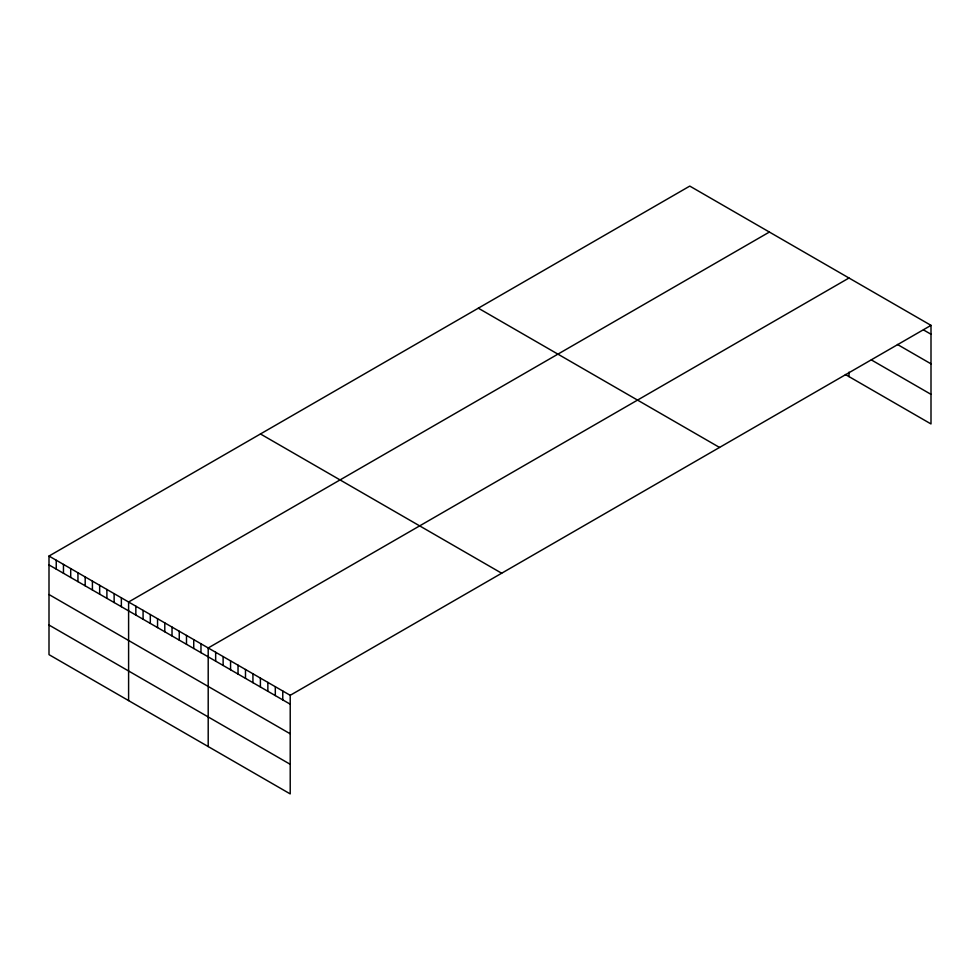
<?xml version="1.0" encoding="UTF-8"?>
<svg xmlns="http://www.w3.org/2000/svg" width="980" height="980" viewBox="0 0 980 980"><rect width="100%" height="100%" fill="white"/><g stroke="black" fill="none" stroke-linecap="round" stroke-linejoin="round"><path stroke-width="1.47" d="M931 325.36L290.215 695.31L290.215 793.91L49 654.64L49 556.052L689.785 186.09L931 325.36L931 423.948L845.373 374.519M769.386 232.052L128.601 602.002L128.601 700.59M848.986 278.014L208.201 647.964L208.201 746.552M923.54 329.942L931 334.241M897.447 344.47L931 363.849M871.355 359.917L931 394.352M478.326 308.186L719.541 447.444M260.46 433.969L501.674 573.226M49 556.052L290.215 695.31M49 564.921L290.215 704.191M49 594.529L290.215 733.8M49 625.032L290.215 764.302M848.986 372.167L848.986 376.602M282.767 691.01L282.767 699.892M275.307 686.711L275.307 695.58M267.858 682.399L267.858 691.28M260.398 678.099L260.398 686.968M252.938 673.787L252.938 682.668M245.49 669.487L245.49 678.368M238.03 665.187L238.03 674.056M230.57 660.875L230.57 669.757M223.121 656.576L223.121 665.445M215.661 652.264L215.661 661.145M200.974 643.787L200.974 652.668M193.734 639.609L193.734 648.478M186.494 635.432L186.494 644.301M179.254 631.255L179.254 640.124M172.027 627.077L172.027 635.947M164.787 622.9L164.787 631.769M157.547 618.711L157.547 627.592M150.308 614.534L150.308 623.415M143.08 610.356L143.08 619.238M135.84 606.179L135.84 615.06M121.361 597.825L121.361 606.706M114.133 593.647L114.133 602.529M106.894 589.47L106.894 598.351M99.654 585.293L99.654 594.174M92.414 581.115L92.414 589.997M85.187 576.938L85.187 585.82M77.947 572.761L77.947 581.63M70.707 568.584L70.707 577.453M63.467 564.407L63.467 573.276M56.24 560.229L56.24 569.098"/></g></svg>
